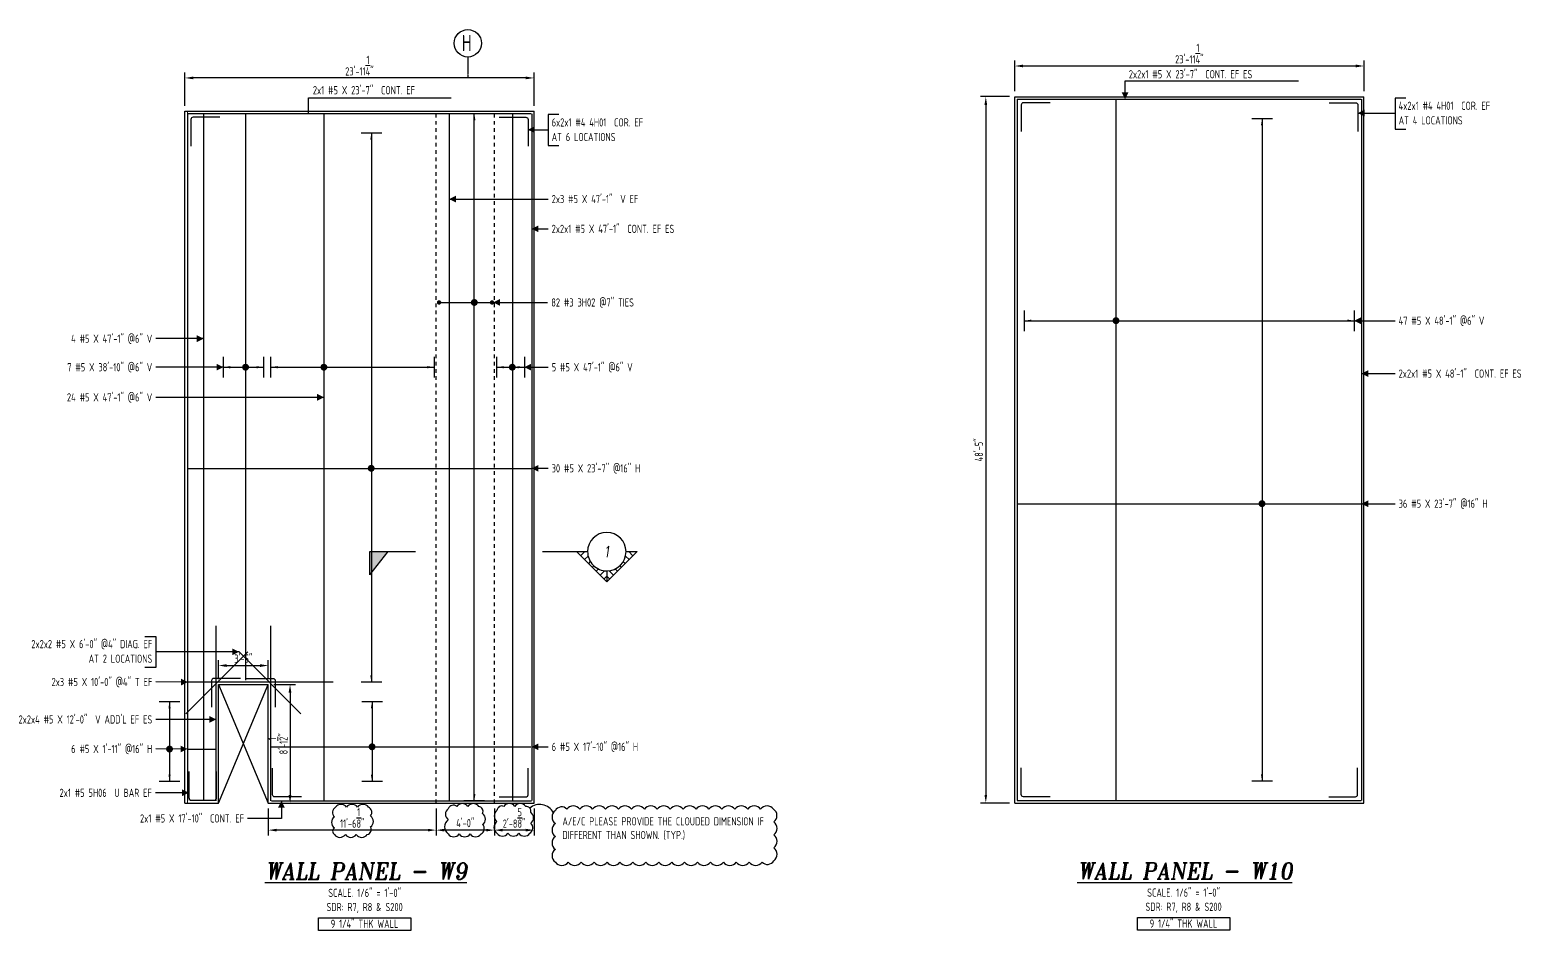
# Model space of a CAD drawing. Header units: inches. Extents: x -3675 to 26577, y -2273 to 5046.
# Drawn here: x 15758 to 16977, y 645 to 1386 of the extents above; entities that cross this region are included whole.
import ezdxf
from ezdxf.enums import TextEntityAlignment as Align

# ---------------------------------------------------------------- set-up
doc = ezdxf.new("R2010")
doc.units = ezdxf.units.IN
doc.header["$MEASUREMENT"] = 0
doc.linetypes.add('HIDDEN', pattern=[6, 3, -3])
doc.linetypes.add('PHANTOM', pattern=[2.5, 1.25, -0.25, 0.25, -0.25, 0.25, -0.25])
doc.layers.get('0').update_dxf_attribs({"linetype": 'CONTINUOUS'})
doc.layers.get('Defpoints').update_dxf_attribs({"linetype": 'CONTINUOUS'})
for name, color, linetype in [('0-25TEXT', 7, 'CONTINUOUS'), ('0-35', 3, 'CONTINUOUS'), ('0-35TEXT', 3, 'CONTINUOUS'), ('0-50', 10, 'CONTINUOUS'), ('3', 3, 'CONTINUOUS'), ('BAR-LBL', 2, 'CONTINUOUS'), ('DETAIL', 83, 'CONTINUOUS'), ('GRID', 8, 'PHANTOM'), ('hidden', 7, 'HIDDEN'), ('RANGELAY', 7, 'CONTINUOUS'), ('REBARS', 4, 'CONTINUOUS')]:
    doc.layers.add(name, color=color, linetype=linetype)
doc.layers.add('COVER', color=6, linetype='CONTINUOUS', lineweight=0, plot=False)
doc.styles.add('AR', font='ARCHQUIK.shx', dxfattribs={"width": 0.8})
doc.styles.add('ROMANT', font='romant')
doc.dimstyles.new('CADS_DIM_48', dxfattribs={"dimscale": 48, "dimtxt": 0.09375, "dimasz": 0.09375, "dimexe": 0.0625, "dimexo": 0.0625, "dimgap": 0.09375, "dimtad": 0, "dimtih": 1, "dimtoh": 1, "dimzin": 1, "dimdsep": 46, "dimlunit": 4, "dimtxsty": 'AR', "dimblk": 'CLOSED', "dimcen": 0.1875, "dimadec": 0, "dimazin": 0, "dimtfac": 1, "dimtofl": 0, "dimtmove": 0, "dimatfit": 1, "dimldrblk": 'DOTBLANK', "dimfxl": 1, "dimtzin": 0, "dimarcsym": 0})

# ---------------------------------------------------------------- blocks, each defined once
blk = doc.blocks.new('*D74')
at = {"layer": 'COVER', "color": 0, "lineweight": -2, "transparency": 16777216}
for p, q in [((15885.3, 1323.1), (15885.3, 1350.5)), ((16165.8, 1346), (15892.1, 1346)), ((16172.6, 1323.1), (16172.6, 1350.5))]:
    blk.add_line(p, q, dxfattribs=at)
at = {"layer": 'COVER', "color": 0, "transparency": 16777216}
for points in [[(15892.1, 1347.1), (15892.1, 1344.9), (15885.3, 1346)], [(16165.8, 1347.1), (16165.8, 1344.9), (16172.6, 1346)]]:
    blk.add_solid(points, dxfattribs=at)
at = {"layer": 'Defpoints', "color": 0, "transparency": 16777216}
for p in [(15885.3, 1346), (15885.3, 1318.6), (16172.6, 1318.6)]:
    blk.add_point(p, dxfattribs=at)
at = {"layer": 'COVER', "color": 0, "transparency": 16777216, "insert": (16028.9, 1356.1), "char_height": 6.75, "attachment_point": 5, "style": 'AR'}
blk.add_mtext('23\'-11{\\H1.000000x;\\S1/4;}"', dxfattribs=at)
blk = doc.blocks.new('_DotBlank')
at = {"layer": '0-35', "color": 0, "lineweight": -2}
blk.add_line((-0.5, 0), (-1, 0), dxfattribs=at)
blk.add_circle((0, 0), 0.5, dxfattribs=at)
blk = doc.blocks.new('*D75')
at = {"layer": 'COVER', "color": 0, "lineweight": -2, "transparency": 16777216}
for p, q in [((15958.4, 847.1), (15976.3, 847.1)), ((15971.8, 840.3), (15971.8, 756.3)), ((15958.4, 749.6), (15976.3, 749.6))]:
    blk.add_line(p, q, dxfattribs=at)
at = {"layer": 'COVER', "color": 0, "transparency": 16777216}
for points in [[(15970.6, 840.3), (15972.9, 840.3), (15971.8, 847.1)], [(15970.6, 756.3), (15972.9, 756.3), (15971.8, 749.6)]]:
    blk.add_solid(points, dxfattribs=at)
at = {"layer": 'Defpoints', "color": 0, "transparency": 16777216}
for p in [(15953.9, 847.1), (15953.9, 749.6), (15971.8, 749.6)]:
    blk.add_point(p, dxfattribs=at)
at = {"layer": 'COVER', "color": 0, "transparency": 16777216, "insert": (15961.7, 798.3), "char_height": 6.75, "attachment_point": 5, "rotation": 90, "style": 'AR'}
blk.add_mtext('8\'-1{\\H1.000000x;\\S1/2;}"', dxfattribs=at)
blk = doc.blocks.new('*D76')
at = {"layer": 'COVER', "color": 0, "lineweight": -2, "transparency": 16777216}
for p, q in [((15912.9, 851.6), (15912.9, 867.2)), ((15953.9, 851.6), (15953.9, 867.2)), ((15919.7, 862.7), (15947.2, 862.7))]:
    blk.add_line(p, q, dxfattribs=at)
at = {"layer": 'COVER', "color": 0, "transparency": 16777216}
for points in [[(15919.7, 863.8), (15919.7, 861.5), (15912.9, 862.7)], [(15947.2, 863.8), (15947.2, 861.5), (15953.9, 862.7)]]:
    blk.add_solid(points, dxfattribs=at)
at = {"layer": 'Defpoints', "color": 0, "transparency": 16777216}
for p in [(15953.9, 862.7), (15912.9, 847.1), (15953.9, 847.1)]:
    blk.add_point(p, dxfattribs=at)
at = {"layer": 'COVER', "color": 0, "transparency": 16777216, "insert": (15933.4, 868.4), "char_height": 6.75, "attachment_point": 5, "style": 'AR'}
blk.add_mtext('3\'-5"', dxfattribs=at)
blk = doc.blocks.new('*D77')
at = {"layer": 'COVER', "color": 0, "lineweight": -2, "transparency": 16777216}
for p, q in [((16563.7, 1330.6), (16539.8, 1330.6)), ((16544.3, 1323.8), (16544.3, 756.3)), ((16563.7, 749.6), (16539.8, 749.6))]:
    blk.add_line(p, q, dxfattribs=at)
at = {"layer": 'COVER', "color": 0, "transparency": 16777216}
for points in [[(16543.2, 1323.8), (16545.4, 1323.8), (16544.3, 1330.6)], [(16543.2, 756.3), (16545.4, 756.3), (16544.3, 749.6)]]:
    blk.add_solid(points, dxfattribs=at)
at = {"layer": 'Defpoints', "color": 0, "transparency": 16777216}
for p in [(16568.2, 1330.6), (16544.3, 749.6), (16568.2, 749.6)]:
    blk.add_point(p, dxfattribs=at)
at = {"layer": 'COVER', "color": 0, "transparency": 16777216, "insert": (16538.6, 1040.1), "char_height": 6.75, "attachment_point": 5, "rotation": 90, "style": 'AR'}
blk.add_mtext('48\'-5"', dxfattribs=at)
blk = doc.blocks.new('*D78')
at = {"layer": 'COVER', "color": 0, "lineweight": -2, "transparency": 16777216}
for p, q in [((16568.2, 1335.1), (16568.2, 1360.3)), ((16848.7, 1355.8), (16575, 1355.8)), ((16855.5, 1335.1), (16855.5, 1360.3))]:
    blk.add_line(p, q, dxfattribs=at)
at = {"layer": 'COVER', "color": 0, "transparency": 16777216}
for points in [[(16575, 1357), (16575, 1354.7), (16568.2, 1355.8)], [(16848.7, 1357), (16848.7, 1354.7), (16855.5, 1355.8)]]:
    blk.add_solid(points, dxfattribs=at)
at = {"layer": 'Defpoints', "color": 0, "transparency": 16777216}
for p in [(16568.2, 1355.8), (16568.2, 1330.6), (16855.5, 1330.6)]:
    blk.add_point(p, dxfattribs=at)
at = {"layer": 'COVER', "color": 0, "transparency": 16777216, "insert": (16711.8, 1366), "char_height": 6.75, "attachment_point": 5, "style": 'AR'}
blk.add_mtext('23\'-11{\\H1.000000x;\\S1/4;}"', dxfattribs=at)
blk = doc.blocks.new('leadrblk')
blk.add_lwpolyline([(0, 0, 0, 1, 0), (1, 0, 1, 1, 0)], format="xyseb")
blk = doc.blocks.new('*U321', base_point=(16573.2, 1325.8))
at = {"layer": 'REBARS', "color": 0}
blk.add_lwpolyline([(16597.2, 1325.6), (16575.2, 1325.6, 0.414214), (16573.5, 1323.8), (16573.5, 1301.8)], format="xyb", dxfattribs=at)
blk = doc.blocks.new('*U322', base_point=(16850.7, 1325.8))
at = {"layer": 'REBARS', "color": 0}
blk.add_lwpolyline([(16826.7, 1325.6), (16848.7, 1325.6, -0.414214), (16850.5, 1323.8), (16850.5, 1301.8)], format="xyb", dxfattribs=at)
blk = doc.blocks.new('*U323', base_point=(16573.2, 754.6))
at = {"layer": 'REBARS', "color": 0}
blk.add_lwpolyline([(16597.2, 754.8), (16575.2, 754.8, -0.414213), (16573.5, 756.6), (16573.5, 778.6)], format="xyb", dxfattribs=at)
blk = doc.blocks.new('*U324', base_point=(16850.5, 754.6))
at = {"layer": 'REBARS', "color": 0}
blk.add_lwpolyline([(16826.5, 754.8), (16848.5, 754.8, 0.414213), (16850.2, 756.6), (16850.2, 778.6)], format="xyb", dxfattribs=at)
blk = doc.blocks.new('rendmark')
at = {"color": 4}
blk.add_line((0, -3), (0, 3), dxfattribs=at)
blk = doc.blocks.new('rarrow')
at = {"color": 7}
blk.add_solid([(2, -0.33), (2, 0.33), (0, 0)], dxfattribs=at)
blk = doc.blocks.new('*U141', base_point=(10480.7, 1330.7))
at = {"layer": 'RANGELAY'}
blk.add_line((10480.7, 1330.7), (10480.7, 785.7), dxfattribs=at)
at = {"layer": 'RANGELAY', "xscale": 2.834645669291339, "yscale": 2.834645669291339, "zscale": 2.834645669291339}
for name, p, rotation in [('rendmark', (10480.7, 1330.7), 269.9999999999999), ('rarrow', (10480.7, 1330.7), 269.9999999999999), ('rendmark', (10480.7, 785.7), 89.999996929531), ('rarrow', (10480.7, 785.7), 89.999996929531)]:
    blk.add_blockref(name, p, dxfattribs=dict(at, rotation=rotation))
blk = doc.blocks.new('VPM734370')
at = {"const_width": 1}
blk.add_lwpolyline([(-0.5, 0, 1), (0.5, 0, 1)], format="xyb", close=True, dxfattribs=at)
blk = doc.blocks.new('*U285', base_point=(16570.2, 995.5))
at = {"layer": 'REBARS', "color": 0}
blk.add_lwpolyline([(16570.2, 995.8), (16853.2, 995.8)], dxfattribs=at)
blk = doc.blocks.new('*U142', base_point=(10285.3, 1164.4))
at = {"layer": 'RANGELAY'}
blk.add_line((10285.3, 1164.4), (10556.6, 1164.4), dxfattribs=at)
at = {"layer": 'RANGELAY', "xscale": 2.834645669291339, "yscale": 2.834645669291339, "zscale": 2.834645669291339}
for name, p, rotation in [('rendmark', (10285.3, 1164.4), 1.123874301598573e-06), ('rendmark', (10556.6, 1164.4), 179.9999980534053), ('rarrow', (10285.3, 1164.4), 1.123874301598573e-06), ('rarrow', (10556.6, 1164.4), 179.9999980534053)]:
    blk.add_blockref(name, p, dxfattribs=dict(at, rotation=rotation))
blk = doc.blocks.new('VPM7343B0')
at = {"const_width": 1}
blk.add_lwpolyline([(-0.5, 0, 1), (0.5, 0, 1)], format="xyb", close=True, dxfattribs=at)
blk = doc.blocks.new('*U308', base_point=(16651.1, 1328.6))
at = {"layer": 'REBARS', "color": 0}
blk.add_lwpolyline([(16651.4, 1328.6), (16651.4, 751.6)], dxfattribs=at)
blk = doc.blocks.new('*U306', base_point=(16570.5, 1328.6))
at = {"layer": 'REBARS', "color": 0}
blk.add_lwpolyline([(16570.2, 1328.6), (16570.2, 751.6)], dxfattribs=at)
blk = doc.blocks.new('*U307', base_point=(16853.2, 1328.6))
at = {"layer": 'REBARS', "color": 0}
blk.add_lwpolyline([(16853.5, 1328.6), (16853.5, 751.6)], dxfattribs=at)
blk = doc.blocks.new('*U283', base_point=(16570.2, 751.9))
at = {"layer": 'REBARS', "color": 0}
blk.add_lwpolyline([(16570.2, 751.6), (16853.2, 751.6)], dxfattribs=at)
blk = doc.blocks.new('*U284', base_point=(16570.2, 1328.3))
at = {"layer": 'REBARS', "color": 0}
blk.add_lwpolyline([(16570.2, 1328.6), (16853.2, 1328.6)], dxfattribs=at)
blk = doc.blocks.new('*U695', base_point=(15872.6, 833.1))
at = {"layer": 'RANGELAY'}
blk.add_line((15872.6, 833.1), (15872.6, 767.4), dxfattribs=at)
at = {"layer": 'RANGELAY', "xscale": 2.834645669291339, "yscale": 2.834645669291339}
for name, p, rotation in [('rendmark', (15872.6, 833.1), 269.9999999999999), ('rarrow', (15872.6, 833.1), 269.9999999999999), ('rarrow', (15872.6, 767.4), 89.999996929531), ('rendmark', (15872.6, 767.4), 89.999996929531)]:
    blk.add_blockref(name, p, dxfattribs=dict(at, rotation=rotation))
blk = doc.blocks.new('VPM79A1D1')
at = {"const_width": 1}
blk.add_lwpolyline([(-0.5, 0, 1), (0.5, 0, 1)], format="xyb", close=True, dxfattribs=at)
blk = doc.blocks.new('*U696', base_point=(15887.9, 793.7))
at = {"layer": 'REBARS', "color": 0}
blk.add_lwpolyline([(15887.9, 794), (15910.9, 794)], dxfattribs=at)
blk = doc.blocks.new('*U687', base_point=(16039.3, 833.1))
at = {"layer": 'RANGELAY'}
blk.add_line((16039.3, 833.1), (16039.3, 767.4), dxfattribs=at)
at = {"layer": 'RANGELAY', "xscale": 2.834645669291339, "yscale": 2.834645669291339}
for name, p, rotation in [('rendmark', (16039.3, 833.1), 269.9999999999999), ('rarrow', (16039.3, 833.1), 269.9999999999999), ('rarrow', (16039.3, 767.4), 89.999996929531), ('rendmark', (16039.3, 767.4), 89.999996929531)]:
    blk.add_blockref(name, p, dxfattribs=dict(at, rotation=rotation))
blk = doc.blocks.new('VPM79A222')
at = {"const_width": 1}
blk.add_lwpolyline([(-0.5, 0, 1), (0.5, 0, 1)], format="xyb", close=True, dxfattribs=at)
blk = doc.blocks.new('*U688', base_point=(15955.9, 795.5))
at = {"layer": 'REBARS', "color": 0}
blk.add_lwpolyline([(15955.9, 795.8), (16169.9, 795.8)], dxfattribs=at)
blk = doc.blocks.new('*U686', base_point=(15887.6, 1024.6))
at = {"layer": 'REBARS', "color": 0}
blk.add_lwpolyline([(15887.6, 1024.9), (16170.6, 1024.9)], dxfattribs=at)
blk = doc.blocks.new('*U756', base_point=(15916.9, 1108.1))
at = {"layer": 'RANGELAY'}
blk.add_line((15916.9, 1108.1), (15949.9, 1108.1), dxfattribs=at)
at = {"layer": 'RANGELAY', "xscale": 2.834645669291339, "yscale": 2.834645669291339}
for name, p, rotation in [('rendmark', (15916.9, 1108.1), 1.973874597523778e-12), ('rendmark', (15949.9, 1108.1), 179.999996929533), ('rarrow', (15916.9, 1108.1), 1.973874597523778e-12), ('rarrow', (15949.9, 1108.1), 179.999996929533)]:
    blk.add_blockref(name, p, dxfattribs=dict(at, rotation=rotation))
blk = doc.blocks.new('VPM79A2C0')
at = {"const_width": 1}
blk.add_lwpolyline([(-0.5, 0, 1), (0.5, 0, 1)], format="xyb", close=True, dxfattribs=at)
blk = doc.blocks.new('*U191', base_point=(16141.9, 1108.1))
at = {"layer": 'RANGELAY'}
blk.add_line((16141.9, 1108.1), (16164.6, 1108.1), dxfattribs=at)
at = {"layer": 'RANGELAY', "xscale": 2.834645669291339, "yscale": 2.834645669291339}
for name, p, rotation in [('rendmark', (16141.9, 1108.1), 2.303214316564304e-12), ('rendmark', (16164.6, 1108.1), 179.9999969295333), ('rarrow', (16141.9, 1108.1), 2.303214316564304e-12), ('rarrow', (16164.6, 1108.1), 179.9999969295333)]:
    blk.add_blockref(name, p, dxfattribs=dict(at, rotation=rotation))
blk = doc.blocks.new('VPM79A2E1')
at = {"const_width": 1}
blk.add_lwpolyline([(-0.5, 0, 1), (0.5, 0, 1)], format="xyb", close=True, dxfattribs=at)
blk = doc.blocks.new('*U357', base_point=(16094.2, 1161.3))
at = {"layer": 'REBARS', "color": 0, "const_width": 1.8}
for points in [[(16094.4, 1162.2, 1), (16094.4, 1160.4, 1), (16094.4, 1162.2)], [(16138, 1160.4, 1), (16138, 1162.2, 1), (16138, 1160.4)]]:
    blk.add_lwpolyline(points, format="xyb", dxfattribs=at)
at = {"layer": 'REBARS', "color": 0}
blk.add_lwpolyline([(16094.4, 1161.3), (16138, 1161.3)], dxfattribs=at)
blk = doc.blocks.new('*U758', base_point=(15955.9, 1108.1))
at = {"layer": 'RANGELAY'}
blk.add_line((15955.9, 1108.1), (16090.4, 1108.1), dxfattribs=at)
at = {"layer": 'RANGELAY', "xscale": 2.834645669291339, "yscale": 2.834645669291339}
for name, p, rotation in [('rendmark', (15955.9, 1108.1), 2.034986775556495e-12), ('rendmark', (16090.4, 1108.1), 179.9999969295331), ('rarrow', (15955.9, 1108.1), 2.034986775556495e-12), ('rarrow', (16090.4, 1108.1), 179.9999969295331)]:
    blk.add_blockref(name, p, dxfattribs=dict(at, rotation=rotation))
blk = doc.blocks.new('VPM79A320')
at = {"const_width": 1}
blk.add_lwpolyline([(-0.5, 0, 1), (0.5, 0, 1)], format="xyb", close=True, dxfattribs=at)
blk = doc.blocks.new('*U878', base_point=(16167.8, 754.3))
at = {"layer": 'REBARS', "color": 0}
blk.add_lwpolyline([(16143.8, 754.6), (16165.8, 754.6, 0.414213), (16167.6, 756.3), (16167.6, 778.3)], format="xyb", dxfattribs=at)
blk = doc.blocks.new('*U754', base_point=(15980.6, 822.8))
at = {"layer": 'REBARS', "color": 0}
blk.add_lwpolyline([(15980.8, 823), (15929.9, 873.9)], dxfattribs=at)
blk = doc.blocks.new('*U194', base_point=(16007.3, 849.4))
at = {"layer": 'REBARS', "color": 0}
blk.add_lwpolyline([(16007.3, 849.1), (15887.3, 849.1)], dxfattribs=at)
blk = doc.blocks.new('*U192', base_point=(15911.2, 751.4))
at = {"layer": 'REBARS', "color": 0}
blk.add_lwpolyline([(15910.9, 751.4), (15910.9, 895.4)], dxfattribs=at)
blk = doc.blocks.new('*U193', base_point=(15955.6, 751.4))
at = {"layer": 'REBARS', "color": 0}
blk.add_lwpolyline([(15955.9, 751.4), (15955.9, 895.4)], dxfattribs=at)
blk = doc.blocks.new('*U685', base_point=(16038.7, 1300.8))
at = {"layer": 'RANGELAY'}
blk.add_line((16038.7, 1300.8), (16038.7, 849.1), dxfattribs=at)
at = {"layer": 'RANGELAY', "xscale": 2.834645669291339, "yscale": 2.834645669291339}
for name, p, rotation in [('rendmark', (16038.7, 1300.8), 269.9999999999999), ('rarrow', (16038.7, 1300.8), 269.9999999999999), ('rarrow', (16038.7, 849.1), 89.999996929531), ('rendmark', (16038.7, 849.1), 89.999996929531)]:
    blk.add_blockref(name, p, dxfattribs=dict(at, rotation=rotation))
blk = doc.blocks.new('VPM79A432')
at = {"const_width": 1}
blk.add_lwpolyline([(-0.5, 0, 1), (0.5, 0, 1)], format="xyb", close=True, dxfattribs=at)
blk = doc.blocks.new('*U884', base_point=(15900.4, 1316.6))
at = {"layer": 'REBARS', "color": 0}
blk.add_lwpolyline([(15900.7, 1316.6), (15900.7, 751.6)], dxfattribs=at)
blk = doc.blocks.new('*U757', base_point=(15934.9, 1316.6))
at = {"layer": 'REBARS', "color": 0}
blk.add_lwpolyline([(15935.2, 1316.6), (15935.2, 850.6)], dxfattribs=at)
blk = doc.blocks.new('*U368', base_point=(16154.3, 1316.6))
at = {"layer": 'REBARS', "color": 0}
blk.add_lwpolyline([(16154.7, 1316.6), (16154.7, 751.6)], dxfattribs=at)
blk = doc.blocks.new('*U189', base_point=(16123.4, 751.4))
at = {"layer": 'RANGELAY'}
blk.add_line((16123.4, 751.4), (16123.4, 1316.8), dxfattribs=at)
at = {"layer": 'RANGELAY', "xscale": 2.834645669291339, "yscale": 2.834645669291339}
for name, p, rotation in [('rendmark', (16123.4, 1316.8), 269.9999969411395), ('rarrow', (16123.4, 1316.8), 269.9999969411395), ('rarrow', (16123.4, 751.4), 90.00000001160853), ('rendmark', (16123.4, 751.4), 90.00000001160853)]:
    blk.add_blockref(name, p, dxfattribs=dict(at, rotation=rotation))
blk = doc.blocks.new('VPM79A483')
at = {"const_width": 1}
blk.add_lwpolyline([(-0.5, 0, 1), (0.5, 0, 1)], format="xyb", close=True, dxfattribs=at)
blk = doc.blocks.new('*U759', base_point=(15999.3, 1316.6))
at = {"layer": 'REBARS', "color": 0}
blk.add_lwpolyline([(15999.6, 1316.6), (15999.6, 751.6)], dxfattribs=at)
blk = doc.blocks.new('*U879', base_point=(16167.8, 1313.8))
at = {"layer": 'REBARS', "color": 0}
blk.add_lwpolyline([(16143.8, 1313.6), (16165.8, 1313.6, -0.414214), (16167.6, 1311.8), (16167.6, 1289.8)], format="xyb", dxfattribs=at)
blk = doc.blocks.new('*U880', base_point=(15890.1, 1313.8))
at = {"layer": 'REBARS', "color": 0}
blk.add_lwpolyline([(15914.1, 1313.6), (15892.1, 1313.6, 0.414214), (15890.3, 1311.8), (15890.3, 1289.8)], format="xyb", dxfattribs=at)
blk = doc.blocks.new('*U364', base_point=(15887.6, 1316.6))
at = {"layer": 'REBARS', "color": 0}
blk.add_lwpolyline([(15887.3, 1316.6), (15887.3, 751.6)], dxfattribs=at)
blk = doc.blocks.new('*U365', base_point=(16170.2, 1316.6))
at = {"layer": 'REBARS', "color": 0}
blk.add_lwpolyline([(16170.6, 1316.6), (16170.6, 751.6)], dxfattribs=at)
blk = doc.blocks.new('*U302', base_point=(15887.3, 1316.4))
at = {"layer": 'REBARS', "color": 0}
blk.add_lwpolyline([(15887.3, 1316.8), (16170.3, 1316.8)], dxfattribs=at)
blk = doc.blocks.new('*U366', base_point=(16102.4, 1316.6))
at = {"layer": 'REBARS', "color": 0}
blk.add_lwpolyline([(16102.7, 1316.6), (16102.7, 751.6)], dxfattribs=at)
blk = doc.blocks.new('*U755', base_point=(15886.3, 822.8))
at = {"layer": 'REBARS', "color": 0}
blk.add_lwpolyline([(15886.1, 823), (15937, 873.9)], dxfattribs=at)
blk = doc.blocks.new('*U381', base_point=(15956.6, 751.7))
at = {"layer": 'REBARS', "color": 0}
blk.add_lwpolyline([(15956.6, 751.4), (16170.6, 751.4)], dxfattribs=at)
blk = doc.blocks.new('*U881', base_point=(15957.1, 754.3))
at = {"layer": 'REBARS', "color": 0}
blk.add_lwpolyline([(15981.1, 754.6), (15959.1, 754.6, -0.414213), (15957.4, 756.3), (15957.4, 778.3)], format="xyb", dxfattribs=at)
blk = doc.blocks.new('SECTARO')
at = {"linetype": 'Continuous'}
blk.add_line((33.3, 17), (20.1, 0), dxfattribs=at)
for p, q in [((33.3, 17), (33.3, 0)), ((33.3, 0), (0, 0))]:
    blk.add_line(p, q)
for points in [[(33.3, 0), (33.3, 17), (33.3, 0), (20.1, 0)], [(33.3, 17), (20.1, 0), (33.3, 0), (33.3, 17)]]:
    blk.add_solid(points, dxfattribs=at)
blk = doc.blocks.new('*X3')
at = {"color": 0, "linetype": 'Continuous'}
for p, q in [((-1.108, 0.278), (-1.075, 0.312)), ((-1.081, 0.217), (-1.031, 0.267)), ((-1.013, 0.197), (-0.986, 0.223)), ((-0.96, 0.161), (-0.942, 0.179)), ((-0.92, 0.112), (-0.898, 0.135)), ((-0.895, 0.05), (-0.854, 0.091)), ((-0.856, 0), (-0.81, 0.046)), ((-0.768, 0), (-0.765, 0.002))]:
    blk.add_line(p, q, dxfattribs=at)
blk = doc.blocks.new('*X2')
at = {"color": 0, "linetype": 'Continuous'}
for p, q in [((-1.108, 0.278), (-1.075, 0.312)), ((-0.96, 0.161), (-0.942, 0.179)), ((-0.856, 0), (-0.81, 0.046))]:
    blk.add_line(p, q, dxfattribs=at)
blk = doc.blocks.new('SECTNU')
at = {"linetype": 'Continuous'}
blk.add_line((-24.7, 0), (-32.8, 0), dxfattribs=at)
blk.add_line((0, 0), (-24.7, 0))
at = {"layer": '3'}
for p, q in [((-68.9, 0), (-46.8, 22.1)), ((-60.8, 0), (-68.9, 0))]:
    blk.add_line(p, q, dxfattribs=at)
at = {"layer": '3', "linetype": 'Continuous'}
blk.add_line((-46.8, 14), (-46.8, 22.1), dxfattribs=at)
at = {"layer": '3'}
for points in [[(-46.8, 22.1), (-24.7, 0), (-32.8, 0, 1)], [(-32.8, 0, 0.414214), (-46.8, 14)]]:
    blk.add_lwpolyline(points, format="xyb", dxfattribs=at)
for start, end in [(90, 180), (180, 0)]:
    blk.add_arc((-46.8, 0), 14, start, end, dxfattribs=at)
at = {"linetype": 'Continuous', "xscale": -64, "yscale": 64, "zscale": 64, "rotation": 359.9999999999999}
blk.add_blockref('*X3', (-117.7, 0), dxfattribs=at)
at = {"linetype": 'Continuous', "xscale": 64, "yscale": 64, "zscale": 64}
for name in ['*X3', '*X2']:
    blk.add_blockref(name, (24.1, 0), dxfattribs=at)
at = {"linetype": 'Continuous', "style": 'ROMANT', "oblique": 9, "width": 0.9}
blk.add_attdef('NO', text='', height=8, dxfattribs=at).set_placement((-46.8, 0), align=Align.MIDDLE)
blk = doc.blocks.new('*U873', base_point=(15888.2, 751.6))
at = {"layer": 'REBARS', "color": 0}
blk.add_lwpolyline([(15888.5, 775.6), (15888.5, 754.1, 0.414214), (15890.7, 751.9), (15909.2, 751.9, 0.414213), (15911.4, 754.1), (15911.4, 775.6)], format="xyb", dxfattribs=at)
blk = doc.blocks.new('*D861')
at = {"layer": 'Defpoints', "color": 0, "transparency": 16777216}
for p in [(16139.9, 749.6), (16172.6, 749.6), (16139.9, 727.3)]:
    blk.add_point(p, dxfattribs=at)
at = {"layer": 'DETAIL', "color": 0, "lineweight": -2, "transparency": 16777216}
for p, q in [((16139.9, 745.1), (16139.9, 722.8)), ((16172.6, 745.1), (16172.6, 722.8)), ((16165.8, 727.3), (16146.7, 727.3))]:
    blk.add_line(p, q, dxfattribs=at)
at = {"layer": 'DETAIL', "color": 0, "transparency": 16777216}
for points in [[(16146.7, 728.4), (16146.7, 726.2), (16139.9, 727.3)], [(16165.8, 728.4), (16165.8, 726.2), (16172.6, 727.3)]]:
    blk.add_solid(points, dxfattribs=at)
at = {"layer": 'DETAIL', "color": 0, "transparency": 16777216, "insert": (16156.2, 737.4), "char_height": 6.75, "attachment_point": 5, "style": 'AR'}
blk.add_mtext('2\'-8{\\H1.000000x;\\S5/8;}"', dxfattribs=at)
blk = doc.blocks.new('*D862')
at = {"layer": 'Defpoints', "color": 0, "transparency": 16777216}
for p in [(16092, 749.6), (16139.9, 749.6), (16092, 727.3)]:
    blk.add_point(p, dxfattribs=at)
at = {"layer": 'DETAIL', "color": 0, "lineweight": -2, "transparency": 16777216}
for p, q in [((16092, 745.1), (16092, 722.8)), ((16139.9, 745.1), (16139.9, 722.8)), ((16133.2, 727.3), (16098.7, 727.3))]:
    blk.add_line(p, q, dxfattribs=at)
at = {"layer": 'DETAIL', "color": 0, "transparency": 16777216}
for points in [[(16098.7, 728.4), (16098.7, 726.2), (16092, 727.3)], [(16133.2, 728.4), (16133.2, 726.2), (16139.9, 727.3)]]:
    blk.add_solid(points, dxfattribs=at)
at = {"layer": 'DETAIL', "color": 0, "transparency": 16777216, "insert": (16116, 733.1), "char_height": 6.75, "attachment_point": 5, "style": 'AR'}
blk.add_mtext('4\'-0"', dxfattribs=at)
blk = doc.blocks.new('*D863')
at = {"layer": 'Defpoints', "color": 0, "transparency": 16777216}
for p in [(15953.9, 749.6), (16092, 749.6), (15953.9, 727.3)]:
    blk.add_point(p, dxfattribs=at)
at = {"layer": 'DETAIL', "color": 0, "lineweight": -2, "transparency": 16777216}
for p, q in [((15953.9, 745.1), (15953.9, 722.8)), ((16092, 745.1), (16092, 722.8)), ((16085.2, 727.3), (15960.7, 727.3))]:
    blk.add_line(p, q, dxfattribs=at)
at = {"layer": 'DETAIL', "color": 0, "transparency": 16777216}
for points in [[(15960.7, 728.4), (15960.7, 726.2), (15953.9, 727.3)], [(16085.2, 728.4), (16085.2, 726.2), (16092, 727.3)]]:
    blk.add_solid(points, dxfattribs=at)
at = {"layer": 'DETAIL', "color": 0, "transparency": 16777216, "insert": (16023, 737.4), "char_height": 6.75, "attachment_point": 5, "style": 'AR'}
blk.add_mtext('11\'-6{\\H1.000000x;\\S1/8;}"', dxfattribs=at)
blk = doc.blocks.new('*U890', base_point=(15959.9, 852.3))
at = {"layer": 'REBARS', "color": 0}
blk.add_lwpolyline([(15935.9, 852.1), (15957.9, 852.1, -0.414214), (15959.6, 850.3), (15959.6, 828.3)], format="xyb", dxfattribs=at)

msp = doc.modelspace()

# ---------------------------------------------------------------- linework, layer by layer
at = {"layer": '0-25TEXT'}
for points in [[(16658.86213, 1330.57157), (16658.86213, 1343.68566), (16801.462, 1343.68566)], [(15986.95069, 1316.75907), (15986.95069, 1329.57231), (16104.23624, 1329.57231)], [(16890.01106, 1329.47376), (16881.012, 1329.47376), (16881.012, 1303.97644), (16890.01106, 1303.97644)], [(16850.46305, 1317.10006), (16881.012, 1317.10006)], [(16193.08099, 1315.78907), (16184.08193, 1315.78907), (16184.08193, 1290.29174), (16193.08099, 1290.29174)], [(16167.55358, 1303.41537), (16184.08193, 1303.41537)], [(16102.72953, 1246.37296), (16184.08193, 1246.37296)], [(16170.55339, 1221.87048), (16184.08193, 1221.87048)], [(16138.9447, 1161.31449), (16183.75793, 1161.31449)], [(16847.42643, 1146.31699), (16881.012, 1146.31699)], [(15900.66961, 1131.54271), (15861.402, 1131.54271)], [(15916.92842, 1108.0539), (15861.402, 1108.0539)], [(16164.54154, 1108.05587), (16184.08193, 1108.05587)], [(16853.42643, 1102.8173), (16881.01201, 1102.8173)], [(15999.64708, 1083.28093), (15861.402, 1083.28093)], [(16170.54155, 1024.88941), (16184.08193, 1024.88941)], [(16853.42643, 995.79623), (16881.01201, 995.79623)], [(15852.40295, 886.69034), (15861.40201, 886.69034), (15861.40201, 861.19302), (15852.40295, 861.19302)], [(15929.88676, 873.94168), (15861.40201, 873.94168)], [(15887.81277, 849.07162), (15861.40201, 849.1657)], [(15910.92841, 818.34007), (15861.40201, 818.34007)], [(15887.92902, 793.99545), (15861.40201, 794.08954)], [(16170.54155, 795.8233), (16184.08193, 795.8233)], [(15888.50257, 757.99411), (15861.05665, 757.99411)], [(15964.64306, 751.38407), (15964.64306, 736.9133), (15936.89426, 736.9133)]]:
    msp.add_lwpolyline(points, dxfattribs=at)
at = {"layer": '0-35'}
for p, q in [((16568.21304, 749.57157), (16568.21304, 1330.57157)), ((16568.21304, 1330.57157), (16855.46304, 1330.57157)), ((16855.46304, 749.57157), (16855.46304, 1330.57157)), ((15885.30339, 749.57157), (15885.30339, 1318.57157)), ((15885.30339, 1318.57157), (16172.55339, 1318.57157)), ((16172.55339, 749.57157), (16172.55339, 1318.57157)), ((15912.92839, 749.57157), (15912.92839, 847.07157)), ((15912.92839, 847.07157), (15953.92839, 847.07157)), ((15953.92839, 749.57157), (15953.92839, 847.07157)), ((15885.30339, 749.57157), (15912.92839, 749.57157)), ((15953.92839, 749.57157), (16172.55339, 749.57157)), ((16568.21304, 749.57157), (16855.46304, 749.57157))]:
    msp.add_line(p, q, dxfattribs=at)
at = {"layer": '0-50'}
for p, q in [((15912.92839, 847.07157), (15953.92839, 749.57157)), ((15912.92839, 749.57157), (15953.92839, 847.07157))]:
    msp.add_line(p, q, dxfattribs=at)
for points in [[(15995.24658, 655.21669), (16071.13342, 655.21669), (16071.13342, 644.86033), (15995.24658, 644.86033)], [(16669.11053, 655.41871), (16744.99737, 655.41871), (16744.99737, 645.06235), (16669.11053, 645.06235)]]:
    msp.add_lwpolyline(points, close=True, dxfattribs=at)
msp.add_circle((16118.13379, 1374.46753), 11.25, dxfattribs=at)
at = {"layer": 'COVER'}
msp.add_line((15887.30339, 749.57157), (15887.30339, 1318.57157), dxfattribs=at)
at = {"layer": 'DETAIL'}
for points in [[(16008.29293, 723.67672, 0.52056705), (16017.29293, 723.67672, 0.52056705), (16026.29293, 723.67672, 0.52056705), (16035.29293, 723.67672, 0.52056705), (16038.04552, 729.92413, 0.52056705), (16038.04552, 738.92413, 0.52056705), (16036.28906, 746.16767, 0.52056705), (16027.28906, 746.16767, 0.52056705), (16018.28906, 746.16767, 0.52056705), (16009.28906, 746.16767, 0.52056705), (16008.29293, 738.1638, 0.52056705), (16008.29293, 729.1638, 0.52056705)], [(16101.96307, 724.13847, 0.52056705), (16110.96307, 724.13847, 0.52056705), (16119.96307, 724.13847, 0.52056705), (16128.96307, 724.13847, 0.52056705), (16130.22228, 731.87926, 0.52056705), (16130.22228, 740.87926, 0.52056705), (16127.08717, 746.74415, 0.52056705), (16118.08717, 746.74415, 0.52056705), (16109.08717, 746.74415, 0.52056705), (16101.96307, 744.86826, 0.52056705), (16101.96307, 735.86826, 0.52056705)], [(16142.07834, 724.68904, 0.52056705), (16151.07834, 724.68904, 0.52056705), (16160.07834, 724.68904, 0.52056705), (16169.07834, 724.68904, 0.52056705), (16169.81048, 732.9569, 0.52056705), (16169.81048, 741.9569, 0.52056705), (16165.68971, 746.83614, 0.52056705), (16156.68971, 746.83614, 0.52056705), (16147.68971, 746.83614, 0.52056705), (16142.07834, 743.44751, 0.52056705), (16142.07834, 734.44751, 0.52056705)], [(16190.11337, 701.08306, 0.52056705), (16200.74633, 701.08306, 0.52056705), (16211.37928, 701.08306, 0.52056705), (16222.01223, 701.08306, 0.52056705), (16232.64518, 701.08306, 0.52056705), (16243.27813, 701.08306, 0.52056705), (16253.91108, 701.08306, 0.52056705), (16264.54403, 701.08306, 0.52056705), (16275.17699, 701.08306, 0.52056705), (16285.80994, 701.08306, 0.52056705), (16296.44289, 701.08306, 0.52056705), (16307.07584, 701.08306, 0.52056705), (16317.70879, 701.08306, 0.52056705), (16328.34174, 701.08306, 0.52056705), (16338.97469, 701.08306, 0.52056705), (16349.60765, 701.08306, 0.52056705), (16360.2406, 701.08306, 0.52056705), (16369.80205, 702.15455, 0.52056705), (16369.80205, 712.78751, 0.52056705), (16369.80205, 723.42046, 0.52056705), (16369.80205, 734.05341, 0.52056705), (16369.66009, 744.5444, 0.52056705), (16359.02714, 744.5444, 0.52056705), (16348.39419, 744.5444, 0.52056705), (16337.76123, 744.5444, 0.52056705), (16327.12828, 744.5444, 0.52056705), (16316.49533, 744.5444, 0.52056705), (16305.86238, 744.5444, 0.52056705), (16295.22943, 744.5444, 0.52056705), (16284.59648, 744.5444, 0.52056705), (16273.96353, 744.5444, 0.52056705), (16263.33057, 744.5444, 0.52056705), (16252.69762, 744.5444, 0.52056705), (16242.06467, 744.5444, 0.52056705), (16231.43172, 744.5444, 0.52056705), (16220.79877, 744.5444, 0.52056705), (16210.16582, 744.5444, 0.52056705), (16199.53287, 744.5444, 0.52056705), (16190.11337, 743.33094, 0.52056705), (16190.11337, 732.69799, 0.52056705), (16190.11337, 722.06504, 0.52056705), (16190.11337, 711.43209, 0.52056705)]]:
    msp.add_lwpolyline(points, format="xyb", close=True, dxfattribs=at)
msp.add_arc((16177.14658, 735.56915), 12.80815, 28.17431104, 129.38132614, dxfattribs=at)
at = {"layer": 'GRID', "lineweight": -3}
msp.add_lwpolyline([(16118.13379, 1363.21753), (16118.13379, 1345.97659)], dxfattribs=at)
at = {"layer": 'hidden'}
for p, q in [((16091.99089, 749.57157), (16091.99089, 1318.57157)), ((16139.92839, 749.57157), (16139.92839, 1318.57157))]:
    msp.add_line(p, q, dxfattribs=at)

# ---------------------------------------------------------------- block references
ref = msp.add_blockref('SECTNU', (16179.58674, 956.36944), dxfattribs=dict(xscale=1.129181470141702, yscale=1.129181470141702, zscale=1.129181470141702, rotation=180))
ref.add_attrib('NO', '1', dxfattribs={"linetype": 'Continuous', "height": 9.03345, "style": 'ROMANT', "oblique": 9, "width": 0.9}).set_placement((16232.44676, 956.36943), align=Align.MIDDLE)
at = {"xscale": 1.129181470141702, "yscale": 1.129181470141702, "zscale": 1.129181470141702, "rotation": 180}
msp.add_blockref('SECTARO', (16075.11557, 956.36945), dxfattribs=at)
at = {"layer": '0-25TEXT'}
for name, p, xscale, yscale, rotation in [('leadrblk', (16658.86213, 1328.57157), 5.623937007874017, 2.250708661417324, 90.00000153523449), ('VPM79A483', (16123.4284, 1161.30192), 2.834645669291338, 2.834645669291338, 90.00000001160855), ('VPM7343B0', (16651.43936, 1146.31088), 2.834645669291338, 2.834645669291338, 1.123874306791345e-06), ('leadrblk', (15900.66961, 1131.54271), 5.623937007874017, 2.250708661417324, 180.000003070469), ('leadrblk', (15916.92842, 1108.0539), 5.623937007874017, 2.250708661417324, 180.000003070469), ('leadrblk', (15999.64708, 1083.28093), 5.623937007874017, 2.250708661417324, 180.000003070469), ('VPM79A432', (16038.56031, 1024.88743), 2.834645669291338, 2.834645669291338, 269.9999999999999), ('VPM734370', (16771.60155, 995.79623), 2.834645669291338, 2.834645669291338, 269.9999999999999), ('leadrblk', (15929.88676, 873.94168), 5.623937007874017, 2.250708661417324, 180.000003070469), ('leadrblk', (15887.81277, 849.07162), 5.623937007874017, 2.250708661417324, 180.000003070469), ('leadrblk', (15910.92841, 818.34007), 5.623937007874017, 2.250708661417324, 180.000003070469), ('VPM79A1D1', (15872.63807, 793.99551), 2.834645669291338, 2.834645669291338, 269.9999999999999), ('leadrblk', (15887.30339, 793.99767), 5.623937007874017, 2.250708661417324, 180.000003070469), ('VPM79A222', (16039.25587, 795.82133), 2.834645669291338, 2.834645669291338, 269.9999999999999), ('leadrblk', (15888.50257, 757.99411), 5.623937007874017, 2.250708661417324, 180.000003070469), ('leadrblk', (15964.64306, 751.38407), 5.623937007874017, 2.250708661417324, 270.0000046057035)]:
    msp.add_blockref(name, p, dxfattribs=dict(at, xscale=xscale, yscale=yscale, rotation=rotation))
for name, p, xscale, yscale in [('leadrblk', (16850.46305, 1317.10006), 5.623937007874017, 2.250708661417324), ('leadrblk', (16167.55358, 1303.41537), 5.623937007874017, 2.250708661417324), ('leadrblk', (16102.72953, 1246.37296), 5.623937007874017, 2.250708661417324), ('leadrblk', (16170.55339, 1221.87048), 5.623937007874017, 2.250708661417324), ('leadrblk', (16138.9447, 1161.31449), 5.623937007874017, 2.250708661417324), ('leadrblk', (16847.42643, 1146.31699), 5.623937007874017, 2.250708661417324), ('VPM79A2C0', (15935.2122, 1108.0539), 2.834645669291338, 2.834645669291338), ('VPM79A320', (15999.64714, 1108.0539), 2.834645669291338, 2.834645669291338), ('VPM79A2E1', (16154.65806, 1108.0539), 2.834645669291338, 2.834645669291338), ('leadrblk', (16164.54154, 1108.05587), 5.623937007874017, 2.250708661417324), ('leadrblk', (16853.42643, 1102.8173), 5.623937007874017, 2.250708661417324), ('leadrblk', (16170.54155, 1024.88941), 5.623937007874017, 2.250708661417324), ('leadrblk', (16853.42643, 995.79623), 5.623937007874017, 2.250708661417324), ('leadrblk', (16170.54155, 795.8233), 5.623937007874017, 2.250708661417324)]:
    msp.add_blockref(name, p, dxfattribs=dict(at, xscale=xscale, yscale=yscale))
at = {"layer": 'RANGELAY'}
for name, p in [('*U189', (16123.4284, 751.38402)), ('*U141', (16771.60155, 1312.57157)), ('*U685', (16038.71524, 1300.75907)), ('*U142', (16576.21304, 1146.31088)), ('*U756', (15916.92842, 1108.0539)), ('*U758', (15955.92837, 1108.0539)), ('*U191', (16141.92839, 1108.0539)), ('*U695', (15872.63807, 833.07157)), ('*U687', (16039.25587, 833.07157))]:
    msp.add_blockref(name, p, dxfattribs=at)
at = {"layer": 'REBARS', "color": 4}
for name, p in [('*U306', (16570.52554, 1328.57157)), ('*U284', (16570.21304, 1328.25907)), ('*U321', (16573.21303, 1325.82157)), ('*U308', (16651.12686, 1328.57157)), ('*U322', (16850.71305, 1325.82157)), ('*U307', (16853.15054, 1328.57157)), ('*U302', (15887.30339, 1316.44657)), ('*U364', (15887.61591, 1316.57157)), ('*U880', (15890.05321, 1313.82157)), ('*U884', (15900.35711, 1316.57157)), ('*U757', (15934.89963, 1316.57157)), ('*U759', (15999.33458, 1316.57158)), ('*U366', (16102.41702, 1316.57152)), ('*U879', (16167.80358, 1313.82157)), ('*U368', (16154.3455, 1316.57158)), ('*U365', (16170.24088, 1316.57157)), ('*U357', (16094.23229, 1161.30192)), ('*U686', (15887.5534, 1024.57493)), ('*U285', (16570.21305, 995.48373)), ('*U192', (15911.24089, 751.38405)), ('*U193', (15955.6159, 751.38405)), ('*U755', (15886.27932, 822.80898)), ('*U754', (15980.57743, 822.80898)), ('*U194', (16007.30347, 849.38404)), ('*U890', (15959.87596, 852.34989)), ('*U696', (15887.92841, 793.68295)), ('*U688', (15955.92839, 795.50883)), ('*U873', (15888.19007, 751.57157)), ('*U881', (15957.10047, 754.32158)), ('*U878', (16167.80358, 754.32158)), ('*U323', (16573.21303, 754.57157)), ('*U324', (16850.46305, 754.57157)), ('*U381', (15956.55339, 751.69657)), ('*U283', (16570.21304, 751.88407))]:
    msp.add_blockref(name, p, dxfattribs=at)
at = {"layer": 'REBARS', "color": 4, "xscale": -1}
msp.add_blockref('*U890', (15906.98083, 852.34989), dxfattribs=at)

# ---------------------------------------------------------------- texts
at = {"color": 7, "linetype": 'Continuous', "style": 'ROMANT', "oblique": 9, "width": 0.95}
for s, p in [('%%UWALL PANEL - W9', (16034.56187, 686.78859)), ('%%UWALL PANEL - W10', (16708.42583, 686.99061))]:
    msp.add_text(s, height=13.5, dxfattribs=at).set_placement(p, align=Align.CENTER)
at = {"layer": '0-35TEXT', "style": 'AR', "width": 0.8}
for s, p in [('AT 4 LOCATIONS', (16884.01169, 1307.72604)), ('AT 6 LOCATIONS', (16187.08162, 1294.04135))]:
    msp.add_text(s, height=6.7498312, dxfattribs=at).set_placement(p)
msp.add_text('AT 2 LOCATIONS', height=6.7498312, dxfattribs=at).set_placement((15858.40232, 864.94262), align=Align.RIGHT)
for s, p in [('SCALE. 1/6" = 1\'-0"', (16033.19, 672.3417)), ('SCALE. 1/6" = 1\'-0"', (16707.05395, 672.54372)), ('SDR: R7, R8 & S200', (16033.19, 660.6735)), ('SDR: R7, R8 & S200', (16707.05395, 660.87553)), ('9 1/4" THK WALL', (16033.11308, 646.88549)), ('9 1/4" THK WALL', (16706.97703, 647.08751))]:
    msp.add_text(s, height=6.7498312, dxfattribs=at).set_placement(p, align=Align.CENTER)
at = {"layer": '0-50', "style": 'AR', "width": 0.8}
msp.add_text('H', height=13.5, dxfattribs=at).set_placement((16113.14725, 1367.98107))
at = {"layer": 'BAR-LBL', "style": 'AR', "width": 0.8}
for s, p in [('2x2x1 #5 X 23\'-7"  CONT. EF ES', (16661.98785, 1345.68805)), ('2x1 #5 X 23\'-7"  CONT. EF', (15990.58201, 1332.54239)), ('4x2x1 #4 4H01  COR. EF', (16884.01169, 1319.72478)), ('6x2x1 #4 4H01  COR. EF', (16187.08162, 1306.04009)), ('2x3 #5 X 47\'-1"  V EF', (16187.08162, 1242.99832)), ('2x2x1 #5 X 47\'-1"  CONT. EF ES', (16187.08162, 1218.49584)), ('82 #3 3H02 @7" TIES', (16186.75761, 1157.93985)), ('47 #5 X 48\'-1" @6" V', (16884.01169, 1142.94234)), ('5 #5 X 47\'-1" @6" V', (16187.08162, 1104.68123)), ('2x2x1 #5 X 48\'-1"  CONT. EF ES', (16884.01169, 1099.44265)), ('30 #5 X 23\'-7" @16" H', (16187.08162, 1021.51476)), ('36 #5 X 23\'-7" @16" H', (16884.01169, 992.42159)), ('6 #5 X 17\'-10" @16" H', (16187.08162, 792.44866))]:
    msp.add_text(s, height=6.7492913, dxfattribs=at).set_placement(p)
for s, p in [('4 #5 X 47\'-1" @6" V', (15858.40232, 1128.16806)), ('7 #5 X 38\'-10" @6" V', (15858.40232, 1104.67925)), ('24 #5 X 47\'-1" @6" V', (15858.40232, 1079.90628)), ('2x2x2 #5 X 6\'-0" @4" DIAG. EF', (15858.40232, 876.94136)), ('2x3 #5 X 10\'-0" @4" T EF', (15858.40232, 845.79106)), ('2x2x4 #5 X 12\'-0"  V ADD\'L EF ES', (15858.40232, 814.96542)), ('6 #5 X 1\'-11" @16" H', (15858.40232, 790.71489)), ('2x1 #5 5H06  U BAR EF', (15858.05697, 754.61946)), ('2x1 #5 X 17\'-10"  CONT. EF', (15933.89457, 733.53865))]:
    msp.add_text(s, height=6.7492913, dxfattribs=at).set_placement(p, align=Align.RIGHT)
at = {"layer": 'DETAIL', "insert": (16195.89743, 737.91131), "char_height": 6.75, "width": 172.6148431, "attachment_point": 1, "style": 'AR'}
msp.add_mtext('A/E/C PLEASE PROVIDE THE CLOUDED DIMENSION IF DIFFERENT THAN SHOWN. (TYP.)', dxfattribs=at)

# ---------------------------------------------------------------- dimensions: what is measured, and where the dimension line sits
at = {"layer": 'COVER'}
for base, p1, p2, picture, middle in [((16568.21304, 1355.83544), (16855.46304, 1330.57157), (16568.21304, 1330.57157), '*D78', (16711.83804, 1365.96044)), ((15885.30339, 1345.97659), (16172.55339, 1318.57157), (15885.30339, 1318.57157), '*D74', (16028.92839, 1356.10159)), ((15953.92839, 862.6687), (15912.92839, 847.07157), (15953.92839, 847.07157), '*D76', (15933.42839, 868.41008))]:
    dim = msp.add_linear_dim(base=base, p1=p1, p2=p2, dimstyle='CADS_DIM_48', override={"dimscale": 72, "dimgap": 0.03125, "dimtad": 1, "dimtih": 0, "dimtoh": 0, "dimdec": 4, "dimtdec": 4}, dxfattribs=at)
    dim.commit()
    dim.dimension.update_dxf_attribs({"geometry": picture, "text_midpoint": middle})
for base, p1, p2, picture, middle in [((16544.31165, 749.57157), (16568.21304, 1330.57157), (16568.21304, 749.57157), '*D77', (16538.57027, 1040.07157)), ((15971.75791, 749.57157), (15953.92839, 847.07157), (15953.92839, 749.57157), '*D75', (15961.74929, 798.32157))]:
    dim = msp.add_linear_dim(base=base, p1=p1, p2=p2, angle=90, dimstyle='CADS_DIM_48', override={"dimscale": 72, "dimgap": 0.03125, "dimtad": 1, "dimtih": 0, "dimtoh": 0, "dimdec": 4, "dimtdec": 4}, dxfattribs=at)
    dim.commit()
    dim.dimension.update_dxf_attribs({"geometry": picture, "text_midpoint": middle})
at = {"layer": 'DETAIL'}
for base, p1, p2, picture, middle in [((15953.9283942678, 727.3086665806), (16091.9908942678, 749.5715743722), (15953.9283942678, 749.5715743722), '*D863', (16022.9596442678, 737.4336665806)), ((16091.9908942678, 727.3086665806), (16139.9283942678, 749.5715743722), (16091.9908942678, 749.5715743722), '*D862', (16115.9596442678, 733.050045891)), ((16139.92839, 727.30867), (16172.55339, 749.57157), (16139.92839, 749.57157), '*D861', (16156.24089, 737.43367))]:
    dim = msp.add_linear_dim(base=base, p1=p1, p2=p2, dimstyle='CADS_DIM_48', override={"dimscale": 72, "dimgap": 0.03125, "dimtad": 1, "dimtih": 0, "dimtoh": 0, "dimdec": 3, "dimtdec": 3}, dxfattribs=at)
    dim.commit()
    dim.dimension.update_dxf_attribs({"geometry": picture, "text_midpoint": middle})

doc.saveas('drawing.dxf')
